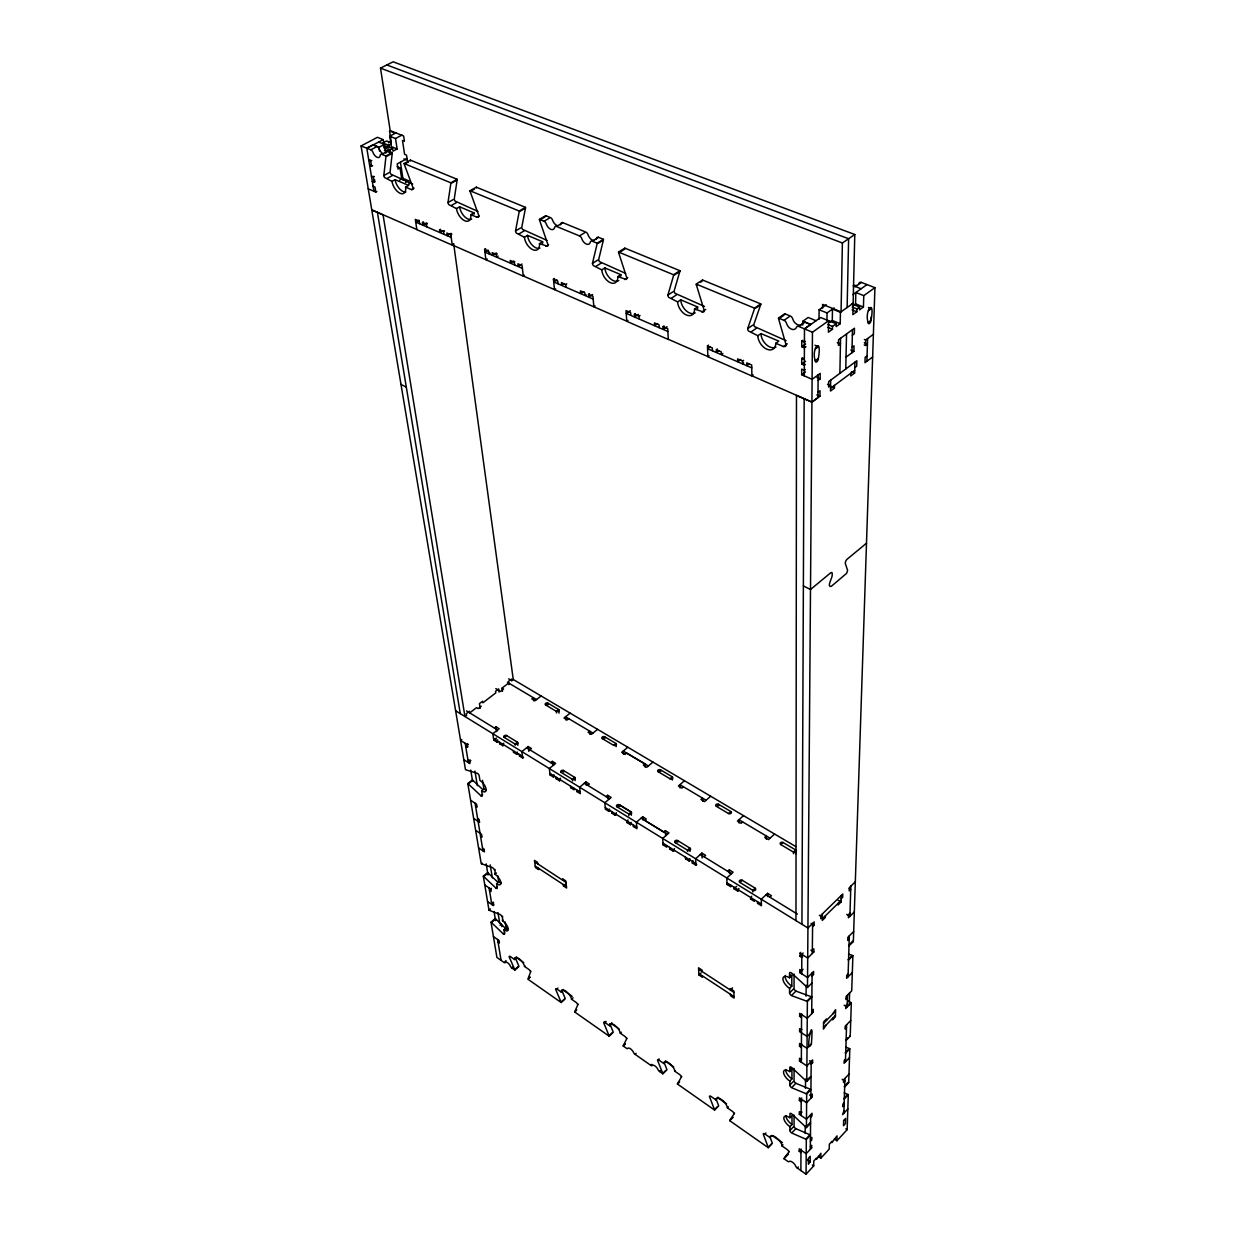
<?xml version="1.0" encoding="UTF-8"?>
<svg xmlns="http://www.w3.org/2000/svg" width="1236" height="1236" viewBox="0 0 1236 1236"><rect width="100%" height="100%" fill="white"/><g stroke="black" fill="none" stroke-linecap="round" stroke-linejoin="round"><path stroke-width="1.5" d="M795.752 853.674L795.752 849.997L782.759 842.334A1.823 1.36 0.4 0 0 780.766 844.574L793.497 852.129L793.497 853.752M795.969 920.635L796.478 395.443L811.928 402.194L819.947 396.215L820.009 390.777L818 392.26M800.959 1152.539L799.228 1151.334L799.228 1148.831L806.212 1153.682L811.681 1147.827L811.697 1145.324L810.337 1146.776M810.631 1117.344L812.021 1115.861L812.052 1113.265L806.475 1119.167L799.337 1114.3L799.352 1111.689L801.129 1112.91L801.84 1112.168M801.886 1100.982L801.175 1101.724L799.383 1100.503L799.398 1097.846L806.598 1102.728L812.237 1096.795L812.268 1094.138L810.862 1095.606M811.171 1064.227L812.608 1062.728L812.639 1059.963L806.892 1065.926L799.507 1061.029L799.522 1058.232L801.361 1059.453M801.407 1047.525L799.553 1046.305L799.568 1043.462L807.015 1048.36L811.388 1043.879C814.431 1005.841 804.033 1058.325 811.388 1043.879M811.511 1031.967L807.108 1036.463L799.599 1031.55L799.615 1028.661L801.484 1029.897M801.546 1017.522L799.646 1016.301L799.661 1013.365L807.247 1018.279L813.164 1012.269L813.195 1009.318L811.712 1010.816M812.067 976.054L813.582 974.555L813.612 971.465L807.556 977.522L799.785 972.593L799.8 969.503L801.747 970.739M802.566 956.741L801.793 957.498L799.846 956.262L800.619 952.369M818.124 380.394L820.132 378.911L820.194 373.38L812.098 379.328L801.67 374.693L801.7 369.147L804.296 370.259L805.316 369.518M805.347 364.419L804.327 365.161L801.716 364.048L801.731 358.455L802.751 357.714M805.934 346.713L804.389 347.826L801.762 346.713L801.778 341.043L802.813 340.302M802.736 325.083L802.751 321.298L808.174 317.467L816.1 320.711M800.882 1170.569L800.974 1150.052M801.129 1115.505L801.191 1099.067M801.345 1062.249L801.546 1014.586M801.731 973.829L801.809 954.346M801.932 924.312L804.173 398.811M804.281 375.976L804.481 328.791L810.677 324.388L805.1 322.086A3.368 2.256 56.6 0 0 802.983 322.38L802.612 322.982A6.705 4.496 56.9 0 1 801.855 324.187M805.161 1133.397L805.208 1126.228M805.47 1088.267L805.532 1079.028M806.088 996.17L806.166 985.185M789.325 1151.38L784.057 1158.426A2.225 0.927 45 0 0 783.979 1158.719L787.579 1161.237A2.225 0.927 45 0 0 789.186 1161.562A4.465 1.869 44.9 0 1 792.415 1162.195A4.465 1.869 44.9 0 1 795.644 1166.089A2.24 0.942 44.9 0 0 797.266 1168.035L806.057 1174.2L806.32 1139.484L810.461 1135.065A2.287 0.989 44.8 0 0 809.951 1134.772L795.814 1128.653A2.271 0.973 45 0 1 794.068 1126.181L794.068 1115.073M806.32 1139.484A2.287 0.989 44.8 0 0 805.826 1139.19L791.689 1133.01A2.271 0.973 45.1 0 1 789.943 1130.538L789.928 1126.738A7.988 3.445 45.1 0 1 783.794 1118.039A7.988 3.445 45.1 0 1 789.897 1117.761L789.897 1113.899A2.287 0.989 45.1 0 1 791.658 1113.806L805.903 1127.201A2.302 1.004 44.9 0 0 806.413 1127.618L806.675 1094.014L810.924 1089.565A2.348 1.051 44.9 0 0 810.399 1089.271L795.86 1083.292A2.317 1.035 45.2 0 1 794.068 1080.743L794.068 1068.414M806.675 1094.014A2.348 1.035 45 0 0 806.15 1093.721L791.612 1087.711A2.333 1.035 45.3 0 1 789.819 1085.146L789.804 1081.129A8.188 3.646 45.3 0 1 783.5 1072.153A8.188 3.646 45.3 0 1 789.773 1071.643L789.773 1067.533A2.348 1.051 45.3 0 1 791.581 1067.379L806.243 1081.052A2.364 1.066 45.1 0 0 806.768 1081.454L807.371 1001.531L811.867 997.004A2.457 1.174 45.4 0 0 811.31 996.726L795.953 991.117A2.441 1.159 45.7 0 1 794.053 988.414L794.053 974.107M807.371 1001.531A2.457 1.174 45.5 0 0 806.83 1001.237L791.457 995.583A2.441 1.159 45.8 0 1 789.572 992.879L789.557 988.383A8.59 4.094 45.9 0 1 782.898 978.835A8.59 4.094 45.9 0 1 789.526 977.8L789.51 973.226A2.472 1.19 45.9 0 1 791.426 972.917L806.923 987.085A2.487 1.19 45.6 0 0 807.479 987.502L812.454 332.252L828.568 320.757L820.611 317.513L804.466 328.961M815.281 360.835C810.831 348.537 822.481 335.141 818.34 358.61A2.534 1.267 -66.8 0 1 816.795 361.839A2.534 1.267 -66.8 0 1 815.281 360.835L818.34 358.44M810.183 1161.825L810.167 1156.263L808.22 1158.534L808.452 1164.235L810.183 1161.825L807.587 1160.017M810.306 1149.279L810.662 1114.733M810.831 1098.279L811.202 1061.446M811.697 1013.767L812.098 972.979M812.299 953.497L812.608 923.447M818.17 374.693L817.938 397.544L811.928 402.024L751.905 375.821L753.126 374.956M819.02 319.259L819.113 309.757L826.22 304.736M799.846 953.11L807.711 958.039L813.829 951.983L813.86 948.831L812.33 950.345M812.577 926.706L814.122 925.192L814.153 921.932L807.927 928.004L455.62 710.762M822.527 308.197L822.573 304.396L841.067 311.827L842.396 242.982L854.787 234.516L393.141 61.8L380.487 68.135L390.19 130.599L403.647 136.006L404.435 141.244L402.503 140.471L404.589 154.315L406.52 155.103L407.293 160.263L403.956 158.888M806.057 1174.2L813.69 1165.934L813.752 1161.052L816.44 1158.147L816.409 1159.383L820.92 1153.296L820.828 1158.194L818.247 1156.402M826.93 320.557L827.038 312.955L834.13 307.918M828.568 320.757L828.414 332.19L832.461 329.27L832.508 326.428L836.231 323.77L828.29 320.541M822.419 913.883L822.295 920.387L825.37 917.39L825.401 915.768M830.685 380.163L830.499 391.039L834.439 388.089L834.485 385.385M829.603 322.426L832.292 320.495L832.477 309.093L840.434 312.291L853.134 303.222M836.231 323.77L836.185 326.613L840.202 323.708L840.434 312.291M826.374 1024.737L823.47 1029.109L823.593 1021.94L826.482 1018.989L826.451 1020.426M839.877 373.349L840.557 338.309M845.779 368.977L846.536 333.983M847.123 307.517L848.622 238.749L386.822 64.952M832.585 1018.356L832.554 1019.793L835.397 1016.857L835.567 1009.688L832.678 1014.045M838.101 903.346L838.07 904.968L841.083 902.002L841.268 895.482M850.816 373.241L850.739 375.929L854.617 373.04L854.91 362.21M851.928 352.785L852.485 329.657M854.787 234.516L852.855 314.624L856.826 311.766L856.903 308.938L859.576 307.022L851.666 303.871M846.042 357.111L853.891 351.348L854.03 345.833L852.067 347.27M852.917 305.755L855.544 303.871L855.837 292.515L863.763 295.636L874.933 287.664L861.461 282.426A3.275 2.302 57.2 0 0 858.927 283.353M834.331 1139.02L836.911 1140.782L837.035 1135.869L831.952 1142.574L831.982 1141.338L829.325 1144.212L829.217 1149.109L820.828 1158.194M859.576 307.022L859.499 309.85L863.439 307.007L863.763 295.636M864.211 344.937L865.509 345.477L865.663 339.993L873.388 334.323M843.864 1113.234L844.93 1078.425M845.439 1061.863L846.583 1024.798M847.494 995.15L847.123 1007.124L844.157 1005.239M848.05 976.857L849.302 935.884M850.832 886.166L849.904 916.324L846.768 914.424M866.915 361.252L867.595 338.571M868.089 322.426C864.149 310.205 875.412 297.057 871.009 320.309A2.487 1.19 -67.5 0 1 869.495 323.461A2.487 1.19 -67.5 0 1 868.089 322.426L871.009 320.309L871.117 317.111M849.225 1004.961L849.611 992.971M836.911 1140.782L847.139 1129.689L848.298 1094.648A2.24 1.02 44.4 0 0 847.803 1094.37L844.234 1092.918M844.173 1086.552A2.271 1.035 44.5 0 0 844.682 1086.938L848.699 1082.659L849.812 1048.792A2.302 1.081 44.5 0 0 849.302 1048.514L845.64 1047.108M846.104 1040.434L850.229 1036.123L851.326 1002.798L848.545 1001.036M848.468 954.084L852.346 955.382A2.41 1.221 45 0 1 852.886 955.66L851.728 990.808L846.073 996.602L845.98 999.491L847.402 998.039M848.576 945.617A2.441 1.236 45.2 0 0 848.993 945.911L853.35 941.554L874.933 287.664M391.966 181.383L395.087 179.683L408.714 185.415L405.593 187.13A10.429 5.562 61.6 0 1 400.186 193.326A10.429 5.562 61.6 0 1 391.966 181.383L384.69 177.598A2.966 1.576 61.8 0 1 383.824 175.527L385.926 156.74A3.013 1.591 62.2 0 0 385.879 156.014L381.785 154.315A2.997 1.591 62.2 0 0 380.24 155.319A5.995 3.167 62.3 0 1 377.15 157.327A5.995 3.167 62.3 0 1 372.948 152.306A2.997 1.576 62.2 0 0 370.846 149.803L361.066 145.925L465.478 769.626A2.163 0.942 51.7 0 0 465.895 769.843L477.42 773.35A2.178 0.958 51.5 0 1 479.197 775.837L479.923 780.395A7.571 3.322 51.4 0 1 486.119 789.062A7.571 3.322 51.4 0 1 481.623 790.916L482.349 795.397A2.148 0.942 51.3 0 1 481.067 795.907L468.259 783.918A2.148 0.927 51.5 0 0 467.811 783.578L472.368 779.962A2.132 0.927 51.5 0 1 472.816 780.302L482.411 789.263M386.698 151.379A2.997 1.591 62.3 0 1 388.089 150.962L392.183 152.646A2.997 1.607 62.3 0 1 392.229 153.357L390.066 172.159A2.966 1.576 61.9 0 0 390.916 174.214L412.654 184.04M474.037 214.322A10.599 5.902 61.2 0 0 473.944 212.855L470.808 214.647A10.614 5.902 61.1 0 1 464.844 220.827A10.614 5.902 61.1 0 1 456.47 208.59L448.838 204.651A3.028 1.669 61.3 0 1 447.988 202.534L450.831 183.546A3.059 1.7 61.8 0 0 450.816 182.82L457.119 179.297A3.059 1.7 61.9 0 1 457.135 180.023L454.245 199.011A3.013 1.669 61.4 0 0 455.08 201.113L477.93 211.418M542.666 243.229A10.8 6.273 60.5 0 0 542.619 241.731L539.483 243.616A10.8 6.257 60.5 0 1 532.917 249.765A10.8 6.257 60.5 0 1 524.388 237.235L516.37 233.11A3.09 1.777 60.7 0 1 515.536 230.962L519.182 211.773A3.121 1.792 61.2 0 0 519.197 211.032L525.501 207.354A3.105 1.808 61.3 0 1 525.485 208.096L521.777 227.269A3.075 1.777 60.7 0 0 522.612 229.417L546.992 240.387M620.858 276.169A11.031 6.69 59.5 0 0 620.858 274.655L617.753 276.632A11.047 6.674 59.5 0 1 610.46 282.735A11.047 6.674 59.5 0 1 601.747 269.865L593.28 265.539A3.152 1.885 59.7 0 1 592.461 263.345L597.096 243.956A3.183 1.916 60.3 0 0 597.127 243.198L603.431 239.336A3.183 1.931 60.4 0 1 603.384 240.078L598.703 259.467A3.136 1.9 59.8 0 0 599.506 261.661L625.632 273.388M677.622 301.893L680.727 299.838L697.629 306.945L694.539 309.015A11.263 7.092 58.3 0 1 692.314 314.778A11.278 7.107 58.3 0 1 679.29 307.826A11.263 7.092 58.3 0 1 677.622 301.893L668.707 297.335A3.214 2.009 58.6 0 1 667.904 295.095L673.558 275.535A3.244 2.039 59.2 0 0 673.62 274.778L679.893 270.699L624.844 248.127L618.556 252.051A3.214 1.978 59.9 0 0 618.711 252.886L626.791 277.791A3.183 1.931 59.3 0 1 626.25 279.429L617.753 276.632M679.893 270.699A3.244 2.055 59.3 0 1 679.815 271.472L674.13 291.032A3.214 2.009 58.7 0 0 674.918 293.256L704.551 306.482M757.853 335.728L760.943 333.581L778.835 341.105L775.745 343.284A11.541 7.555 56.6 0 1 766.907 349.247A11.541 7.555 56.6 0 1 757.853 335.713L748.444 330.954A3.291 2.148 57.1 0 1 747.672 328.668L754.423 308.938A3.322 2.178 57.7 0 0 754.516 308.166L760.758 303.901L702.527 280L696.27 284.125A3.291 2.101 58.7 0 0 696.409 284.975L704.18 310.36A3.244 2.055 58 0 1 703.547 312.028L694.539 309.015M760.758 303.901A3.322 2.178 57.8 0 1 760.665 304.659L753.852 324.388A3.275 2.148 57.1 0 0 754.624 326.675L786.142 340.703M530.939 971.218L527.926 978.897A1.978 0.788 49.1 0 0 527.911 979.206L561.175 1002.52L565.269 998.781A2.009 0.803 48.6 0 0 565.161 998.379L561.777 990.345M578.124 1004.126L574.725 1011.697A2.024 0.819 48.4 0 0 574.709 1012.006L609.147 1036.154L613.257 1032.307A2.055 0.834 47.9 0 0 613.149 1031.905L609.827 1023.81M627.023 1038.209L623.207 1045.687A2.07 0.85 47.6 0 0 623.191 1045.996L626.389 1048.236A2.07 0.85 47.6 0 0 627.564 1048.607L628.12 1048.082A4.141 1.7 47.5 0 1 633.017 1051.512L633.759 1052.933A2.086 0.85 47.5 0 0 635.026 1054.293L650.785 1065.339A2.086 0.865 47.2 0 0 651.975 1065.71L652.546 1065.2A4.187 1.715 47.2 0 1 657.537 1068.692L658.278 1070.129A2.101 0.865 47.1 0 0 659.576 1071.504L662.867 1073.806L666.946 1069.82A2.101 0.865 47 0 0 666.868 1069.418L664.273 1062.898M681.793 1076.401L677.498 1083.725A2.117 0.865 46.8 0 0 677.452 1084.034L714.593 1110.067L718.657 1105.942A2.148 0.896 46.2 0 0 718.58 1105.54L716.061 1098.974M734.555 1113.188L729.781 1120.372A2.163 0.896 45.9 0 0 729.719 1120.681L768.267 1147.703L772.33 1143.424A2.194 0.927 45.3 0 0 772.253 1143.022L769.796 1136.425M847.834 1108.97L842.55 1114.656L843.941 1110.7M797.266 1168.035L798.271 1166.938M810.399 1141.338L811.758 1139.87L811.789 1137.352L810.414 1138.804M844.111 1105.216L842.782 1106.653L842.859 1104.103L844.188 1102.682M805.826 1139.19L809.271 1135.513M847.139 1095.065L843.802 1098.634A2.256 1.02 44.4 0 1 844.312 1098.912L848.298 1094.648M799.228 1151.334L801.268 1149.14M785.061 1157.344L788.105 1154.1M783.979 1158.719L788.027 1154.409M806.598 1126.475L810.074 1122.782A2.302 1.004 44.8 0 0 810.584 1123.184L806.413 1127.618M844.837 1085.841L848.19 1082.273A2.271 1.035 44.4 0 0 848.699 1082.659M789.943 1130.538L793.373 1126.908M792.369 1132.284L795.814 1128.653M848.977 1074.146L843.585 1079.862L843.508 1082.473L844.852 1081.052L842.195 1079.291M788.815 1151.921A2.24 0.942 45.1 0 0 787.1 1149.495L781.955 1145.911L782.975 1144.83M768.267 1147.703A2.209 0.912 45.4 0 0 768.189 1147.302L771.233 1144.088M799.337 1114.3L801.67 1111.844M789.928 1126.738L791.998 1124.544L791.982 1115.583L789.897 1117.761M768.189 1147.302L763.261 1134.107A2.209 0.927 45.4 0 1 764.929 1134.045L770.013 1137.583L772.067 1135.436L782.496 1142.713M845.532 1059.175L844.157 1060.612L844.08 1063.3L849.534 1057.568M764.929 1134.045L765.949 1132.964M799.383 1100.503L801.731 1098.047M806.15 1093.721L809.688 1090.013M848.607 1049.225L845.192 1052.809A2.302 1.081 44.6 0 1 845.718 1053.087L849.812 1048.792M806.953 1080.295L810.522 1076.587M846.274 1039.322L847.649 1037.885M806.768 1081.454L811.048 1076.989M850.754 1020.472L845.192 1026.235L845.1 1029.032L846.49 1027.595M789.819 1085.146L793.357 1081.485M792.322 1086.969L795.86 1083.292M789.804 1081.129L791.936 1078.92L791.921 1069.434A8.173 3.662 45.3 0 0 790.885 1068.8M799.507 1061.029L801.67 1058.788M789.773 1071.643L791.921 1069.434M730.8 1119.337L732.84 1117.251M729.719 1120.681L732.778 1117.545M823.485 1027.703L835.412 1015.451M847.201 1004.265L845.795 1005.718L845.718 1008.576L851.326 1002.798M799.553 1046.305L801.731 1044.065M823.547 1023.408L835.521 1011.141M734.029 1113.713A2.178 0.912 46 0 0 732.33 1111.318L727.386 1107.858L728.406 1106.823M852.33 972.5L846.614 978.309L846.706 975.343L848.143 973.891M799.599 1031.55L801.809 1029.31M714.593 1110.067A2.148 0.896 46.2 0 0 714.501 1109.665L717.56 1106.575M714.501 1109.665L709.433 1096.548A2.163 0.896 46.3 0 1 710.994 1096.44L715.891 1099.855L717.946 1097.784A7.601 3.183 46.1 0 1 717.992 1097.12M799.646 1016.301L801.87 1014.061M806.83 1001.237L810.569 997.467M848.02 959.739L851.619 956.108M848.56 960.017L852.886 955.66M807.479 987.502L812.006 982.975M792.214 994.841L795.953 991.117M849.209 938.974L847.742 940.426L847.834 937.336L853.69 931.511M849.178 944.783L851.589 942.357M852.083 941.878L852.809 941.152A2.441 1.236 45.2 0 0 853.35 941.554M789.572 992.879L793.311 989.155M799.785 972.593L803.076 969.333M789.557 988.383L791.812 986.143L791.797 975.559A8.575 4.11 45.8 0 0 790.685 974.926M854.323 911.936L848.421 917.776L848.514 914.609L849.997 913.141M789.526 977.8L791.797 975.559M678.518 1082.721L679.537 1081.716M677.452 1084.034L679.491 1082.025M799.846 956.262L803.153 953.002M662.867 1073.806A2.101 0.865 47.1 0 0 662.774 1073.42L657.567 1060.364A2.117 0.881 47.1 0 1 659.035 1060.21L663.747 1063.501A7.431 3.075 47 0 1 668.954 1062.991A7.431 3.075 47 0 1 674.825 1071.226L675.335 1070.716M659.576 1071.504L660.596 1070.5M855.327 881.778L849.317 887.633L849.225 890.893L850.723 889.426L849.24 888.545M841.175 898.757L842.689 897.274L842.767 894.014L820.858 915.397L820.812 918.657L822.357 917.143L819.36 915.32M662.774 1073.42L665.833 1070.407M822.342 918.765L841.144 900.38M663.747 1063.501L665.802 1061.492A7.416 3.09 47 0 1 665.833 1060.828M650.785 1065.339L651.805 1064.351M658.077 1059.87L659.112 1058.866M732.515 987.858L730.306 989.99L730.26 988.553L733.829 990.886L734.076 998.055L730.522 995.722L730.461 994.285M635.026 1054.293L636.061 1053.319M624.242 1044.714L625.261 1043.74M623.191 1045.996L625.231 1044.049M702.326 975.822L702.403 977.243L698.927 974.972L701.136 972.871M769.874 897.212L771.434 895.729L767.556 893.35L761.299 899.252L761.422 905.741L757.56 903.361L757.529 901.739M757.56 903.361L758.332 902.62M609.147 1036.154A2.055 0.834 47.9 0 0 609.054 1035.753L603.709 1022.805A2.055 0.85 48 0 1 605.084 1022.605L609.626 1025.772A7.246 2.982 47.9 0 1 614.477 1025.092A7.246 2.982 47.9 0 1 620.271 1033.188L621.306 1032.215M609.054 1035.753L612.129 1032.863M751.642 896.27L750.515 898.989L754.346 901.368L754.315 899.746M750.515 898.989L751.287 898.263M605.084 1022.605L606.119 1021.647M755.057 888.097L742.002 880.125A1.854 1.406 -0.9 0 0 739.282 881.206A1.839 1.391 -0.9 0 0 739.344 881.778A1.854 1.406 -0.9 0 0 739.931 882.442L752.709 890.306A1.854 1.406 -0.4 0 0 755.289 888.282L752.709 890.306L752.739 891.928M609.626 1025.772L611.681 1023.825A7.246 2.982 47.9 0 1 611.82 1022.605M604.234 1022.327L605.254 1021.353M739.931 882.442L742.295 880.264M780.766 844.574L783.037 842.458M738.572 890.383L737.784 891.125L733.983 888.761L736.594 886.351M738.912 888.406L737.784 891.125M730.77 885.192L730.831 886.815L727.046 884.482L727.834 883.755M774.586 834.022L768.529 839.599L764.76 837.359L766.274 835.969L766.32 839.213M575.76 1010.754L576.779 1009.812M727.741 871.334L729.317 869.897L733.087 872.214L726.814 877.993L727.046 884.482M574.709 1012.006L575.744 1011.063M561.175 1002.52A2.009 0.803 48.7 0 0 561.067 1002.118L564.141 999.321M561.067 1002.118L555.613 989.248A2.024 0.819 48.8 0 1 556.895 989.016L561.268 992.06A7.107 2.874 48.6 0 1 565.841 991.257A7.107 2.874 48.6 0 1 571.542 999.229L573.102 997.807M692.963 860.627L692.268 862.944L695.961 865.231L696.733 864.52M561.268 992.06L563.338 990.19A7.092 2.889 48.6 0 1 563.322 989.511M704.041 856.78L705.617 855.358L701.909 853.087L695.621 858.742L695.961 865.231M743.5 815.636L737.428 821.106L741.121 823.3L742.635 821.94M692.268 862.944L693.056 862.249M556.895 989.016L557.93 988.074M689.904 858.726L689.209 861.059L685.532 858.788L685.439 857.166M689.209 861.059L689.997 860.349M685.532 858.788L686.32 858.078M728.529 813.551L731.032 811.681A1.792 1.298 -1.5 0 1 728.529 813.551L716.355 806.335A1.777 1.298 -2 0 1 718.379 804.173L730.8 811.511M674.454 848.591L673.373 851.264L669.742 849.008L669.649 847.402M528.946 977.985L529.981 977.058M528.946 978.294L529.981 977.382M673.373 851.264L674.161 850.553M690.059 851.326L689.889 848.081L687.525 850.183L675.319 842.689L677.683 840.588L690.121 848.251A1.808 1.344 -3 0 1 687.525 850.198L687.587 851.403M716.355 806.335L718.641 804.312L718.703 805.934M669.742 849.008L670.53 848.313M515.381 958.039L518.842 966.027A1.962 0.788 49.3 0 1 518.95 966.413L514.84 970.044A1.978 0.788 49.4 0 0 514.732 969.642L509.17 956.865A1.978 0.788 49.5 0 1 510.375 956.587L514.609 959.538A6.968 2.781 49.3 0 1 518.888 958.595A6.968 2.781 49.3 0 1 524.528 966.444L525.053 965.996M666.621 845.532L666.729 847.154L663.129 844.914L663.917 844.219M710.669 796.231L704.582 801.577L700.966 799.445L702.496 798.101L702.651 801.345M514.732 969.642L517.807 966.923M663.129 844.914L662.666 838.441L668.97 832.894L665.37 830.685L663.794 832.06L644.667 820.333L646.243 818.974L642.689 816.795L636.385 822.249L636.926 828.707L633.404 826.513L633.265 824.906M506.575 929.41L495.621 918.935A1.993 0.803 49.9 0 0 495.219 918.595L491.016 922.195L496.918 957.467L503.994 962.442A1.962 0.772 49.5 0 0 505.184 962.535A3.94 1.56 49.4 0 1 507.548 962.72A3.94 1.56 49.4 0 1 510.437 966.212A1.978 0.788 49.4 0 0 511.889 967.973L512.925 967.062M505.03 961.546L506.065 960.635M514.609 959.538L516.679 957.715A6.952 2.796 49.3 0 1 516.633 957.05M683.446 786.776L681.917 788.089L678.379 785.988L684.466 780.719M631.117 822.403L630.453 824.706L631.241 824.026M491.016 922.195A1.993 0.803 49.9 0 1 491.418 922.519L503.376 933.983L504.782 932.763M562.751 880.217L562.565 878.781L565.733 880.851L566.613 888.02L563.462 885.949L565.686 884.034M633.404 826.513L634.192 825.833M627.981 819.885L626.946 822.527L630.453 824.706M626.946 822.527L627.733 821.847M503.376 933.983A2.009 0.803 49.7 0 0 504.597 933.674L503.979 929.812L506.08 928.004L505.107 921.963M503.979 929.812A7.045 2.858 49.8 0 0 508.243 928.715A7.045 2.858 49.8 0 0 502.511 920.743L503.222 920.14M617.058 806.83L619.421 804.806L631.318 812.16A1.777 1.298 -5 0 1 629 814.153L616.826 806.675A1.761 1.282 -5.3 0 1 619.143 804.698L631.117 811.99L628.753 814.014L628.877 815.652M669.897 778.742L672.415 776.934A1.746 1.251 -3.5 0 1 670.159 778.865L658.015 771.65A1.746 1.236 -3.9 0 1 660.518 769.858L672.199 776.78L672.384 780.024L672.291 778.402M500.055 925.3L501.445 924.095L501.862 926.66M611.65 811.542L611.805 813.149L615.281 815.312L616.069 814.632M492.129 921.917L495.621 918.935M502.511 920.743L502.589 916.216M658.232 771.82L660.518 769.874L660.642 771.48M611.805 813.149L612.592 812.485M616.316 812.685L615.281 815.312M609.703 810.692L608.915 811.372L605.455 809.225L606.243 808.56M487.571 901.616L493.272 905.494L493.967 904.891M501.878 916.818A2.024 0.819 49.9 0 0 500.24 914.532L489.394 910.376A2.009 0.819 50.1 0 1 488.992 910.159L490.414 908.954M609.549 809.086L608.915 811.372M652.963 762.102L646.861 767.247L643.4 765.192L644.929 763.91L626.621 753.064L625.092 754.331L621.693 752.307L627.811 747.239M493.272 905.494L493.535 902.265M497.227 881.654L488.065 872.956A2.039 0.85 50.4 0 0 487.633 872.616L483.322 876.216A2.039 0.85 50.4 0 1 483.74 876.556L495.991 888.19L497.428 886.985M606.088 796.633L607.664 795.304L611.125 797.436L604.806 802.767L605.455 809.225M490.244 889.997L489.533 890.584L490.97 891.558L491.248 888.282M495.991 888.19A2.055 0.85 50.2 0 0 497.212 887.819L496.563 883.771L498.726 881.948L497.706 875.582M496.563 883.771A7.215 3.013 50.3 0 0 500.904 882.427A7.215 3.013 50.3 0 0 495.033 874.223L496.486 873.002M484.466 875.953L488.065 872.956M495.033 874.223L495.095 869.495M587.764 785.37L589.356 784.057L585.941 781.971L579.622 787.224L580.333 793.667L576.934 791.581L577.722 790.916M467.811 783.578L481.206 863.562A2.055 0.865 50.6 0 0 481.607 863.794L482.334 863.192M573.937 788.228L574.122 789.835L570.738 787.749L571.526 787.085M866.498 543.207L847.123 559.213A2.966 1.344 -63.6 0 0 845.378 563.693L847.618 570.399L846.598 573.365L831.272 586.358C826.096 587.687 833.141 576.393 832.152 574.632A2.982 1.375 -63.3 0 0 830.499 572.963L810.507 589.51L803.385 585.941M484.435 849.657L482.967 850.862L475.087 803.168M613.628 745.339L616.131 743.593A1.715 1.205 -5.2 0 1 613.628 745.339L602.426 738.68A1.715 1.19 -5.5 0 1 601.917 738.124A1.684 1.174 -5.5 0 1 601.886 737.645A1.715 1.19 -5.5 0 1 604.481 736.687L615.914 743.454L616.208 746.683M560.541 778.232L559.367 779.205L559.553 780.812L560.341 780.163M554.037 774.787L553.434 777.042L554.238 776.393M575.111 780.611L574.755 777.382L572.376 779.329L561.159 772.423L563.523 770.491L574.956 777.537A1.746 1.236 -6.6 0 1 572.376 779.329L572.562 780.951M602.426 738.68L604.713 736.81L604.867 738.433M559.553 780.812L556.215 778.757L557.003 778.108M553.434 777.042L550.113 774.972L550.901 774.339M597.56 729.348L591.441 734.323L588.12 732.345L589.649 731.109L589.974 734.323M550.746 762.627L552.322 761.361L555.644 763.385L549.309 768.529L550.113 774.972M481.623 790.916L483.909 789.093L482.503 780.318M519.274 754.423L519.491 756.03L522.735 758.039L523.539 757.405M481.067 795.907L482.596 794.686M529.873 749.819L531.449 748.553L528.189 746.559L521.855 751.596L522.735 758.039M570.136 713.126L564.002 718.008L567.262 719.955L568.807 718.734M519.491 756.03L520.279 755.397M517.59 753.728L516.787 754.362L513.558 752.353L514.346 751.72M517.359 752.121L516.787 754.362M469.016 783.315L472.816 780.302M499.406 742.141L499.638 743.748L502.836 745.725L503.639 745.092M506.652 735.559L506.42 735.435A1.7 1.174 -8.4 0 0 503.809 736.378A1.684 1.174 -8.4 0 0 503.809 736.872A1.7 1.174 -8.4 0 0 504.273 737.428L506.652 735.559L517.606 742.311A1.7 1.19 -8.1 0 1 515.026 744.041L515.196 745.246M559.058 713.126L558.641 709.51L556.339 711.333L545.601 704.953L547.903 703.145L558.842 709.649A1.684 1.159 -6.7 0 1 556.339 711.333L556.524 712.94M499.638 743.748L500.441 743.114M503.794 743.176L502.604 744.118L502.836 745.725M497.768 741.476L496.98 742.094L493.797 740.117L496.424 738.062M463.824 759.723L469.896 763.57L470.174 759.908M470.839 760.681L468.382 762.612L465.184 743.299M497.536 739.87L496.98 742.094M541.136 695.976L535.003 700.766L531.82 698.881L533.349 697.676L533.767 700.889M468.29 744.396L465.694 746.42L468.011 746.776M494.4 728.035L495.976 726.799L499.174 728.761L492.824 733.705L493.797 740.117M467.239 747.378L467.502 743.655M461.754 739.514L460.58 740.426L466.729 744.273M469.448 711.256L466.281 713.697L466.544 715.304L464.952 716.509L383.067 214.909L371.789 209.981M469.711 712.878L476.54 707.641L478.116 708.583L481.252 706.173M502.465 691.341L502.001 688.143L508.676 683.029M508.614 678.827L511.735 680.681L513.264 679.506L453.643 243.569M830.546 388.32L854.709 370.336M872.647 356.988L864.984 362.673L865.154 357.266L867.069 355.844M854.756 367.648L856.702 366.196L856.842 360.773L828.676 381.646L828.599 387.084L830.577 385.617L827.487 384.288M865.509 345.477L867.44 344.056L864.335 342.789M801.67 374.693L805.486 371.928M852.346 335.25L854.323 333.813L854.462 328.22L838.564 339.761L838.456 345.369L840.449 343.917L837.313 342.619M801.716 364.048L805.532 361.283M815.389 348.907L818.464 346.698L814.957 345.23M868.46 310.761L871.38 308.66L868.429 307.486M805.455 341.399L804.42 342.14L801.778 341.043M801.762 346.713L805.609 343.963M775.745 343.284L783.485 346.543L787.332 343.809M852.84 294.631L867.008 284.589M743.67 363.044L742.651 363.77L742.589 361.051L743.608 360.34M799.924 325.748L805.1 322.086M856.533 285.902L861.461 282.426M749.325 363.755L746.776 365.562L746.729 362.843L751.704 365.006L751.905 375.976L707.888 356.756L707.486 345.864L708.506 345.153M740.75 359.475L737.707 361.623L737.645 358.919L742.589 361.051M783.485 346.543L785.308 346.497A3.322 2.194 56.3 0 0 786.065 344.829L778.634 318.934A3.368 2.24 57.1 0 1 778.51 318.069L784.026 320.34L789.201 316.71M778.51 318.069L784.736 313.728L790.237 315.999A3.337 2.24 57 0 1 792.709 318.919A6.705 4.496 56.9 0 0 800.681 324.96M778.634 318.934L783.809 315.319M719.012 350.638L716.478 352.399L716.386 349.711L717.405 349M751.287 331.804L756.417 328.235M722.875 353.465L721.345 354.516L721.268 351.827L716.386 349.711M747.672 328.668L752.817 325.099M709.093 355.752L707.873 356.586L668.29 339.313M710.298 346.852L707.595 348.722L751.766 367.88M755.474 308.227L760.665 304.659M701.847 312.105L705.71 309.494M667.007 326.737L663.176 329.286L663.037 326.613L664.056 325.933M657.691 323.538L654.616 325.578L654.462 322.905L659.128 324.929L659.282 327.602M671.472 298.17L676.648 294.771M696.409 284.975L697.444 284.28M700.58 282.225L701.615 281.53M627.996 320.371L626.76 321.175L523.245 275.968L524.466 275.226M638.425 314.377L634.609 316.879L634.423 314.222L635.443 313.558M667.919 295.095L673.095 291.696M634.423 314.222L639.027 316.215L640.047 315.551M630.314 310.746L626.235 313.419L667.888 331.48M674.593 274.856L679.815 271.472M595.057 306.003L593.836 306.791L592.971 296.285L588.521 294.353L588.738 296.995L592.585 294.554M624.659 279.552L627.78 277.559M586.08 294.74L585.045 295.389L584.829 292.762L580.41 290.846L580.626 293.473L584.025 291.82M588.521 294.353L589.541 293.704M601.747 269.881L604.867 267.918L620.858 274.655M564.219 283.647L561.654 285.238L561.407 282.611L565.764 284.512L566.799 283.863M595.984 266.358L601.175 263.113M618.711 252.886L623.948 249.61M592.461 263.345L597.668 260.101M555.706 288.838L554.485 289.61L553.45 279.181L554.485 278.533M556.988 279.923L553.713 281.962L593.187 299.081M598.147 243.307L603.384 240.078M593.357 240.572L598.61 237.343L603.431 239.336M539.483 243.616L547.486 246.227A3.105 1.808 60.4 0 0 547.934 244.604L539.576 220.193A3.152 1.839 60.9 0 1 539.406 219.375L544.041 221.29A3.136 1.839 60.8 0 1 546.297 223.979A6.288 3.708 60.8 0 0 550.823 229.34A6.288 3.708 60.8 0 0 554.64 227.424L554.871 226.821A3.152 1.869 60.7 0 1 556.555 226.451L579.452 235.906L584.705 232.723M522.009 264.041L518.178 266.373L517.884 263.778L522.102 265.601L523.261 276.122L452.237 244.96L453.457 244.249M546.018 246.366L548.614 244.79M513.558 261.182L510.483 263.036L510.19 260.441L514.377 262.264L514.67 264.859M557.606 225.833L562.859 222.681L585.756 232.074A3.152 1.9 60.5 0 1 588.042 234.794A6.334 3.832 60.5 0 0 593.929 240.526M498.154 256.099L496.609 257.011L496.3 254.431L492.16 252.638L492.469 255.219L496.316 252.932M487.123 258.927L485.887 259.668L484.605 249.363L485.64 248.76M524.388 237.25L527.509 235.381L542.604 241.731M496.3 254.431L497.32 253.813M539.406 219.375L545.709 215.651L550.344 217.551A3.121 1.839 60.9 0 1 552.6 220.224A6.273 3.708 60.9 0 0 557.112 225.57M488.235 250.166L484.945 252.113L522.411 268.366M539.576 220.193L544.829 217.088M519.012 233.913L524.203 230.838M490.074 253.117L489.039 253.735L488.73 251.155L484.605 249.363M544.041 221.29L549.294 218.169M515.536 230.962L520.742 227.887M520.232 211.155L525.485 208.096M470.808 214.647L477.003 217.258L479.089 216.053M451.032 233.357L447.185 235.582L446.829 233.017L450.831 234.747L451.866 234.145M442.982 230.653L439.908 232.414L439.537 229.865L440.572 229.278M439.537 229.865L443.523 231.58L444.543 230.993A2.163 1.081 -6.7 0 1 443.307 230.9L443.013 230.808M426.698 222.835L422.851 225.014L422.48 222.465L423.5 221.893M422.48 222.465L426.389 224.164L427.424 223.577M456.47 208.59L459.607 206.814L473.944 212.855M477.003 217.258L478.378 217.103A3.044 1.715 61.1 0 0 478.749 215.481L470.174 191.534A3.09 1.73 61.6 0 1 469.989 190.73L476.308 187.161L525.501 207.354M419.004 220.224L415.729 222.078L451.202 237.466M470.174 191.534L474.392 189.154M451.418 205.439L456.625 202.488M447.988 202.534L453.21 199.599M451.882 182.959L457.135 180.023M405.593 187.13L411.48 189.618L414.075 188.181M405.547 182.403L408.591 180.75L409.131 184.38M368.251 188.83L375.806 192.074L376.841 191.503M399.707 180.116L401.731 179.004L400.031 167.926L397.173 166.736M374.894 180.07L372.299 181.46L375.234 181.707M383.824 175.527L389.031 172.716M405.362 163.755L406.412 163.183M407.463 162.611L408.513 162.055M400.031 167.926L397.992 169.038L397.204 163.894L407.169 158.517M387.208 178.37L392.399 175.558M371.449 176.331L374.4 176.578M411.48 189.618L412.762 189.432A2.997 1.607 61.6 0 0 413.056 187.841L404.296 164.326A3.044 1.638 62.1 0 1 404.11 163.538L410.414 160.124L457.119 179.297M386.976 156.169L392.229 153.357M371.233 164.712L369.672 165.562L372.623 165.794M369.858 159.799L368.807 160.356L371.773 160.587M382.836 153.758L388.089 150.962M392.584 148.567L386.837 146.219L384.041 147.702L389.803 150.066L392.584 148.567L393.002 151.178L397.127 148.969L395.52 138.525L389.742 136.192L391.364 146.62L397.127 148.969M385.879 156.014L392.183 152.646M390.931 142.696L386.636 140.95L382.851 142.943L388.583 145.292L391.101 143.948M370.846 149.803L376.099 147.022M373.118 144.967L378.88 147.331L384.396 144.411L385.786 153.14M395.52 138.525L402.024 135.064M388.413 142.82L391.148 141.368L389.541 130.954L395.288 133.256M366.814 148.289L383.206 139.637L384.581 148.351M389.742 136.192L396.246 132.746M361.066 145.925L377.459 137.304L383.206 139.637M481.607 863.794L492.685 867.749A2.07 0.865 50.4 0 1 494.369 870.098M380.487 68.135L842.396 242.982M853.211 285.686L861.106 288.776M855.544 303.871L863.439 307.007M852.145 307.038L856.903 308.938M852.083 309.881L856.826 311.766M819.113 309.757L827.038 312.955M832.292 320.495L840.202 323.708M827.749 324.481L832.508 326.428M864.366 339.452L865.663 339.993M378.633 142.047L384.396 144.411M383.268 145.554L389 147.887L388.583 145.292M827.718 327.339L832.461 329.27M802.751 321.298L810.677 324.558M384.458 150.313L390.205 152.677L389.803 150.066M404.11 163.538L450.816 182.82M469.989 190.73L519.197 211.032M597.127 243.198L592.307 241.221A3.183 1.916 60.3 0 0 590.561 241.576L590.314 242.163A6.35 3.816 60.4 0 1 586.327 244.064A6.35 3.816 60.4 0 1 581.754 238.625A3.167 1.9 60.4 0 0 579.452 235.906M618.556 252.051L673.62 274.778M696.27 284.125L754.516 308.166M812.454 332.252L798.889 326.489A3.368 2.256 56.6 0 0 796.772 326.767L796.401 327.37A6.721 4.496 56.8 0 1 791.442 329.131A6.721 4.496 56.8 0 1 786.498 323.276A3.353 2.225 56.9 0 0 784.026 320.34M850.77 350.051L853.891 351.348M402.905 178.355L408.591 180.75M851.542 371.742L854.617 373.04M801.731 358.455L804.342 359.568M373.071 186.157L374.971 186.976L375.806 192.074M817.011 377.567L820.132 378.911M831.365 386.775L834.439 388.089M553.45 279.181L557.791 281.051L558.039 283.677M663.037 326.613L667.734 328.652L668.305 339.467L626.776 321.329L626.034 310.591L630.607 312.569L630.777 315.226M707.486 345.864L712.338 347.949L712.43 350.653M816.841 394.871L819.947 396.215M371.773 209.826L416.841 229.51M401.005 384.442L406.304 387.1M513.141 679.429L795.845 846.598M507.424 682.287L536.532 699.576M592.971 733.072L565.547 716.787L565.903 720.016M648.375 765.965L623.222 751.04L623.5 754.269M706.096 800.233L679.893 784.675L680.078 787.919M770.043 838.193L738.943 819.731L739.035 822.991M502.001 688.143L503.562 689.07L500.472 691.434L495.806 688.637M838.116 900.225L841.083 902.002M466.513 710.901L497.583 729.997M526.613 747.811L554.068 764.682M584.365 783.284L609.564 798.75M641.129 818.139L667.409 834.269M700.333 854.493L731.527 873.651M765.996 894.818L797.405 914.115M811.14 923.354L814.122 925.192M504.273 737.428L515.026 744.041L517.405 742.156L517.853 745.385M493.55 738.525L522.519 756.432M549.912 773.365L580.147 792.06M605.285 807.618L636.787 827.1M663.006 843.292L695.868 863.609M727 882.859L761.391 904.119M810.878 950.144L813.829 951.983M467.872 759.537L469.402 760.511M812.222 1011.651L813.164 1012.269M470.607 800.279L476.586 804.142L477.065 807.077L475.566 806.104M477.606 818.448L479.089 819.422L479.568 822.311L473.651 818.433M534.647 861.832L565.903 882.303M698.618 969.24L733.86 992.338M535.25 866.127L566.428 886.598M698.85 973.551L734.014 996.633M475.644 830.36L481.53 834.238L481.994 837.066L480.526 836.092M809.549 1060.704L812.608 1062.728M482.503 848.066L483.971 849.039L484.435 851.836L478.595 847.958M809.534 1094.972L812.237 1096.795M845.857 1128.808L847.139 1129.689M484.79 885.007L490.537 888.885M491.403 901.894L492.824 902.867M810.801 1147.209L811.681 1147.827M493.427 936.594L499.02 940.488L499.437 943.022L498.046 942.048M516.679 957.715L523.77 962.643M563.338 990.19L572.144 996.324M611.681 1023.825L619.282 1029.124M665.802 1061.492L673.713 1067.008M717.946 1097.784L726.567 1103.779M812.392 1165.038L813.69 1165.934M524.528 966.444L528.807 969.426A1.993 0.803 49.2 0 1 530.414 971.681M571.542 999.229L575.976 1002.319A2.039 0.834 48.5 0 1 577.614 1004.59M620.271 1033.188L624.86 1036.386A2.086 0.85 47.7 0 1 626.513 1038.703M674.825 1071.226L679.599 1074.547A2.132 0.881 46.8 0 1 681.268 1076.911M511.889 967.973L514.84 970.044M483.322 876.216L488.992 910.159M373.952 191.41L366.783 148.135L373.087 144.797L377.15 146.466A2.982 1.576 62.3 0 1 379.251 148.969A5.995 3.183 62.3 0 0 383.438 153.959M377.428 212.438L460.286 713.635M489.085 887.912L491.835 904.52M497.629 939.514L501.074 960.387M370.723 161.159L371.572 166.35M373.349 177.134L374.199 182.279M470.746 770.074L472.538 780.982M486.196 863.856L488.035 874.995M494.045 911.519L495.543 920.588M474.979 771.125L477.343 785.694M490.228 864.891L492.345 877.9M498 912.616L499.761 923.477M378.88 147.331L379.483 151.039M480.186 708.429L479.444 703.624L482.581 701.214L482.828 702.82L495.806 692.871L495.574 691.264L498.68 688.9L499.143 692.098M400.433 162.256L403.183 180.271M495.976 726.799L496.702 731.619M419.591 223.608L419.22 221.059L415.311 219.375L416.872 229.664L452.252 245.114L450.831 234.747M426.389 224.164L426.76 226.713M513.342 750.746L513.558 752.353M443.523 231.58L443.878 234.145M508.892 684.62L508.444 681.422L511.519 679.074L511.735 680.681M537.753 863.84L537.552 862.404L534.462 860.38L535.451 867.548L538.541 869.572L538.34 868.151M528.189 746.559L528.838 751.38M563.292 884.528L563.462 885.949M552.322 761.361L552.708 764.574M548.089 704.752L547.656 703.037A1.669 1.143 -7 0 0 545.601 704.953M556.015 777.15L556.215 778.757M563.724 772.098L563.276 770.368A1.746 1.236 -6.9 0 0 561.159 772.423M570.553 786.127L570.738 787.749M576.764 789.958L576.934 791.581M585.941 781.971L586.281 785.2M607.664 795.304L607.973 798.549M565.764 284.512L566.011 287.123M619.406 804.821L619.56 806.444M631.117 811.99L631.38 815.235M642.689 816.795L642.952 820.04M644.929 763.91L645.177 767.154M665.37 830.685L665.694 835.536M639.027 316.215L639.197 318.873M677.791 842.21L677.421 840.449A1.808 1.344 -3.4 0 0 675.319 842.689M698.927 974.972L698.541 967.788L702.033 970.075L702.11 971.511M701.909 853.087L702.141 857.954M729.317 869.897L729.425 873.141M733.937 887.154L733.983 888.761M767.556 893.35L767.602 896.594M562.859 222.681A3.152 1.869 60.8 0 0 561.175 223.052L560.928 223.654A6.273 3.708 60.9 0 1 560.449 224.844M596.602 238.316A6.334 3.832 60.5 0 1 596.076 239.506M596.864 237.714A3.183 1.931 60.3 0 1 598.61 237.343M618.772 280.541A11.031 6.69 59.5 0 1 610.275 278.61A11.031 6.69 59.5 0 1 604.852 267.918M624.999 248.961A3.214 1.978 60 0 1 624.844 248.127M695.188 312.878A11.263 7.107 58.3 0 1 686.165 310.761A11.263 7.107 58.3 0 1 680.727 299.838M697.645 306.945A11.263 7.107 58.3 0 1 697.583 308.49M702.666 280.85A3.275 2.101 58.8 0 1 702.527 280M775.976 347.069A11.526 7.571 56.7 0 1 766.382 344.736A11.526 7.571 56.7 0 1 760.943 333.565M784.845 314.593A3.353 2.24 57.1 0 1 784.736 313.728M405.887 191.997A10.398 5.562 61.7 0 1 395.087 179.699M410.599 160.912A3.028 1.638 62.2 0 1 410.414 160.124M471.673 219.189A10.599 5.902 61.2 0 1 464.396 216.47A10.599 5.902 61.2 0 1 459.591 206.814M476.478 187.965A3.09 1.746 61.7 0 1 476.308 187.161M539.977 248.112A10.8 6.273 60.5 0 1 532.314 245.238A10.8 6.273 60.5 0 1 527.509 235.381M545.879 216.47A3.136 1.854 61 0 1 545.709 215.651M791.812 986.143A8.575 4.11 45.8 0 1 785.339 975.451M486.335 790.082A7.571 3.322 51.4 0 1 483.909 789.093M791.998 1124.544A7.972 3.445 45.1 0 1 785.895 1115.521M508.367 929.086A7.03 2.858 49.8 0 1 506.08 928.004M501.059 882.998A7.215 3.013 50.3 0 1 498.726 881.948M791.936 1078.92A8.173 3.662 45.3 0 1 785.648 1069.588M715.891 1099.855A7.601 3.183 46.1 0 1 721.438 1099.499A7.601 3.183 46.1 0 1 727.386 1107.858M770.013 1137.583A7.802 3.291 45.2 0 1 775.93 1137.414A7.802 3.291 45.2 0 1 781.955 1145.911M853.427 286.922A3.275 2.302 57.1 0 1 855.559 286.597M856.95 285.346A6.535 4.589 57.5 0 1 853.922 285.207M850.229 1036.123A2.317 1.112 44.6 0 1 849.719 1035.737M514.686 261.553A2.225 1.143 -5.8 0 1 513.882 261.445M843.647 1120.527L843.493 1125.702L845.455 1123.586L845.625 1118.41L843.647 1120.527M795.752 849.997L793.497 852.129A1.823 1.36 0.9 0 0 795.999 850.183L795.752 849.997"/></g></svg>
